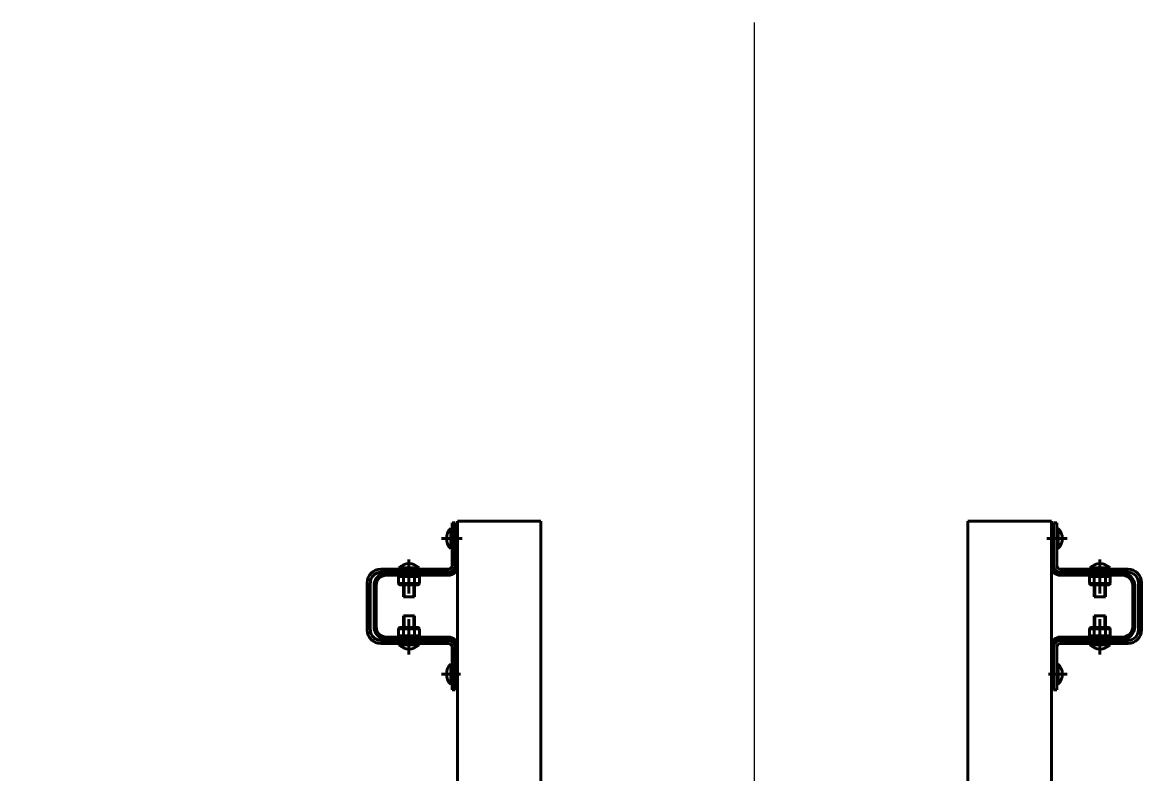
# Model space of a CAD drawing. Header units: millimetres. Extents: x 82 to 1107, y 39 to 638.
# Drawn here: x 1059.132 to 1060.745, y 111.187 to 112.27 of the extents above; entities that cross this region are included whole.
import ezdxf

# ---------------------------------------------------------------- set-up
doc = ezdxf.new("R2010")
doc.units = ezdxf.units.MM
doc.linetypes.add('CENTER2', pattern=[28.575, 19.05, -3.175, 3.175, -3.175])
for name, color, linetype, lineweight in [('axis', 40, 'CENTER2', 20), ('dim', 4, 'Continuous', 25), ('elevation', 250, 'Continuous', 40)]:
    doc.layers.add(name, color=color, linetype=linetype, lineweight=lineweight)
doc.styles.add('text-razm', font='simplex.shx', dxfattribs={"width": 0.6, "oblique": 15})
doc.dimstyles.new('razm-001', dxfattribs={"dimtxt": 3, "dimasz": 2.5, "dimexe": 1, "dimexo": 0, "dimgap": 1, "dimtad": 1, "dimdec": 0, "dimlfac": 100, "dimzin": 1, "dimtxsty": 'text-razm', "dimcen": 2.5, "dimclrd": 256, "dimclre": 256, "dimclrt": 7, "dimaunit": 1, "dimadec": 0, "dimazin": 2, "dimtfac": 1, "dimtdec": 0, "dimtmove": 0, "dimatfit": 3, "dimfxl": 1, "dimlwd": 20, "dimlwe": 20, "dimarcsym": 0})

# ---------------------------------------------------------------- blocks, each defined once
blk = doc.blocks.new('*D79')
at = {"layer": 'Defpoints', "color": 0, "transparency": 16777216}
for p in [(1060.1872, 107.0022), (1053.3433, 105.0064), (1060.1931, 105.0064)]:
    blk.add_point(p, dxfattribs=at)
at = {"layer": 'dim', "lineweight": 20, "transparency": 16777216}
for p, q in [((1053.3433, 109.5022), (1053.3433, 112.0022)), ((1060.1872, 107.0022), (1052.3433, 107.0022)), ((1053.3433, 107.0022), (1053.3433, 105.0064)), ((1060.1931, 105.0064), (1052.3433, 105.0064)), ((1053.3433, 102.5064), (1053.3433, 92.8128))]:
    blk.add_line(p, q, dxfattribs=at)
at = {"layer": 'dim', "transparency": 16777216}
for points in [[(1052.9267, 109.5022), (1053.76, 109.5022), (1053.3433, 107.0022)], [(1052.9267, 102.5064), (1053.76, 102.5064), (1053.3433, 105.0064)]]:
    blk.add_solid(points, dxfattribs=at)
at = {"layer": 'dim', "color": 7, "transparency": 16777216, "insert": (1050.8433, 96.4096), "char_height": 3, "attachment_point": 5, "rotation": 90, "style": 'text-razm'}
blk.add_mtext('200', dxfattribs=at)

msp = doc.modelspace()

# ---------------------------------------------------------------- linework, layer by layer
at = {"layer": 'axis'}
msp.add_line((1060.1872, 103.6395), (1060.1872, 112.2701), dxfattribs=at)
at = {"layer": 'elevation'}
for p, q in [((1059.7514, 111.5488), (1059.7559, 111.5488)), ((1059.7514, 111.5488), (1059.7514, 111.4872)), ((1059.7559, 111.5488), (1059.7559, 111.4872)), ((1059.7593, 111.5514), (1059.8795, 111.5514)), ((1059.7593, 111.5514), (1059.7593, 111.1456)), ((1059.8795, 111.5514), (1059.8795, 111.1456)), ((1060.6151, 111.5514), (1060.4948, 111.5514)), ((1060.4948, 111.5514), (1060.4948, 111.1456)), ((1060.6151, 111.5514), (1060.6151, 111.1456)), ((1060.6229, 111.5488), (1060.6184, 111.5488)), ((1060.6184, 111.5488), (1060.6184, 111.4872)), ((1060.6229, 111.5488), (1060.6229, 111.4872)), ((1059.7362, 111.5263), (1059.7659, 111.5263)), ((1059.7496, 111.5408), (1059.7496, 111.5118)), ((1059.7496, 111.5408), (1059.7514, 111.5408)), ((1059.7514, 111.5408), (1059.7514, 111.5118)), ((1059.7559, 111.5343), (1059.7593, 111.5343)), ((1060.6381, 111.5263), (1060.6085, 111.5263)), ((1060.6184, 111.5343), (1060.6151, 111.5343)), ((1060.6247, 111.5408), (1060.6229, 111.5408)), ((1060.6229, 111.5408), (1060.6229, 111.5118)), ((1060.6247, 111.5408), (1060.6247, 111.5118)), ((1059.7496, 111.5118), (1059.7514, 111.5118)), ((1059.7559, 111.5183), (1059.7593, 111.5183)), ((1059.7562, 111.5135), (1059.7593, 111.5135)), ((1059.7562, 111.4864), (1059.7562, 111.5135)), ((1059.7593, 111.4864), (1059.7593, 111.5135)), ((1060.6184, 111.5183), (1060.6151, 111.5183)), ((1060.6181, 111.5135), (1060.6151, 111.5135)), ((1060.6151, 111.4864), (1060.6151, 111.5135)), ((1060.6181, 111.4864), (1060.6181, 111.5135)), ((1060.6247, 111.5118), (1060.6229, 111.5118)), ((1059.6893, 111.4959), (1059.6893, 111.4655)), ((1059.6893, 111.4949), (1059.6893, 111.4469)), ((1060.6851, 111.4959), (1060.6851, 111.4655)), ((1060.6851, 111.4949), (1060.6851, 111.4469)), ((1059.6487, 111.4822), (1059.7464, 111.4822)), ((1059.6487, 111.4777), (1059.7464, 111.4777)), ((1059.7038, 111.4839), (1059.6747, 111.4839)), ((1059.6747, 111.4839), (1059.6747, 111.4822)), ((1059.7038, 111.4822), (1059.6747, 111.4822)), ((1059.6812, 111.4777), (1059.6812, 111.4764)), ((1059.6973, 111.4777), (1059.6973, 111.4764)), ((1059.7038, 111.4839), (1059.7038, 111.4822)), ((1060.7256, 111.4822), (1060.6279, 111.4822)), ((1060.7256, 111.4777), (1060.6279, 111.4777)), ((1060.6705, 111.4839), (1060.6996, 111.4839)), ((1060.6705, 111.4839), (1060.6705, 111.4822)), ((1060.6705, 111.4822), (1060.6996, 111.4822)), ((1060.677, 111.4777), (1060.677, 111.4764)), ((1060.6931, 111.4777), (1060.6931, 111.4764)), ((1060.6996, 111.4839), (1060.6996, 111.4822)), ((1059.6291, 111.4626), (1059.6291, 111.3945)), ((1059.6336, 111.4626), (1059.6336, 111.3945)), ((1059.657, 111.4764), (1059.7462, 111.4764)), ((1059.657, 111.4734), (1059.7462, 111.4734)), ((1059.6742, 111.4714), (1059.7043, 111.4714)), ((1059.6742, 111.4714), (1059.6742, 111.4614)), ((1059.7043, 111.4614), (1059.6742, 111.4614)), ((1059.6812, 111.4714), (1059.6812, 111.4614)), ((1059.6812, 111.4714), (1059.6812, 111.4614)), ((1059.6973, 111.4714), (1059.6973, 111.4614)), ((1059.6973, 111.4714), (1059.6973, 111.4614)), ((1059.7043, 111.4714), (1059.7043, 111.4614)), ((1060.7173, 111.4764), (1060.6281, 111.4764)), ((1060.7173, 111.4734), (1060.6281, 111.4734)), ((1060.7001, 111.4714), (1060.67, 111.4714)), ((1060.67, 111.4714), (1060.67, 111.4614)), ((1060.67, 111.4614), (1060.7001, 111.4614)), ((1060.677, 111.4714), (1060.677, 111.4614)), ((1060.677, 111.4714), (1060.677, 111.4614)), ((1060.6931, 111.4714), (1060.6931, 111.4614)), ((1060.6931, 111.4714), (1060.6931, 111.4614)), ((1060.7001, 111.4714), (1060.7001, 111.4614)), ((1060.7407, 111.4626), (1060.7407, 111.3945)), ((1060.7452, 111.4626), (1060.7452, 111.3945)), ((1059.639, 111.3992), (1059.639, 111.4584)), ((1059.642, 111.3992), (1059.642, 111.4584)), ((1059.6772, 111.4594), (1059.7013, 111.4594)), ((1059.6812, 111.4594), (1059.6812, 111.4421)), ((1059.6822, 111.4594), (1059.6822, 111.4421)), ((1059.6963, 111.4594), (1059.6963, 111.4421)), ((1059.6973, 111.4594), (1059.6973, 111.4421)), ((1060.6971, 111.4594), (1060.673, 111.4594)), ((1060.677, 111.4594), (1060.677, 111.4421)), ((1060.678, 111.4594), (1060.678, 111.4421)), ((1060.6921, 111.4594), (1060.6921, 111.4421)), ((1060.6931, 111.4594), (1060.6931, 111.4421)), ((1060.7323, 111.3992), (1060.7323, 111.4584)), ((1060.7353, 111.3992), (1060.7353, 111.4584)), ((1059.6973, 111.4421), (1059.6812, 111.4421)), ((1060.677, 111.4421), (1060.6931, 111.4421)), ((1059.6812, 111.415), (1059.6973, 111.415)), ((1059.6812, 111.3982), (1059.6812, 111.415)), ((1059.6822, 111.3982), (1059.6822, 111.415)), ((1059.6963, 111.3982), (1059.6963, 111.415)), ((1059.6973, 111.3982), (1059.6973, 111.415)), ((1060.6931, 111.415), (1060.677, 111.415)), ((1060.677, 111.3982), (1060.677, 111.415)), ((1060.678, 111.3982), (1060.678, 111.415)), ((1060.6921, 111.3982), (1060.6921, 111.415)), ((1060.6931, 111.3982), (1060.6931, 111.415)), ((1059.6742, 111.3962), (1059.7043, 111.3962)), ((1059.6742, 111.3962), (1059.6742, 111.3862)), ((1059.6772, 111.3982), (1059.7013, 111.3982)), ((1059.6812, 111.3962), (1059.6812, 111.3862)), ((1059.6812, 111.3862), (1059.6812, 111.3962)), ((1059.6893, 111.3622), (1059.6893, 111.4101)), ((1059.6893, 111.3982), (1059.6893, 111.3842)), ((1059.6973, 111.3962), (1059.6973, 111.3862)), ((1059.6973, 111.3862), (1059.6973, 111.3962)), ((1059.7043, 111.3962), (1059.7043, 111.3862)), ((1060.7001, 111.3962), (1060.67, 111.3962)), ((1060.67, 111.3962), (1060.67, 111.3862)), ((1060.6971, 111.3982), (1060.673, 111.3982)), ((1060.677, 111.3962), (1060.677, 111.3862)), ((1060.677, 111.3862), (1060.677, 111.3962)), ((1060.6851, 111.3622), (1060.6851, 111.4101)), ((1060.6851, 111.3982), (1060.6851, 111.3842)), ((1060.6931, 111.3962), (1060.6931, 111.3862)), ((1060.6931, 111.3862), (1060.6931, 111.3962)), ((1060.7001, 111.3962), (1060.7001, 111.3862)), ((1059.7462, 111.3842), (1059.657, 111.3842)), ((1059.7462, 111.3812), (1059.657, 111.3812)), ((1059.7043, 111.3862), (1059.6742, 111.3862)), ((1059.6812, 111.3794), (1059.6812, 111.3812)), ((1059.6893, 111.3931), (1059.6893, 111.3591)), ((1059.6973, 111.3794), (1059.6973, 111.3812)), ((1060.6281, 111.3842), (1060.7173, 111.3842)), ((1060.6281, 111.3812), (1060.7173, 111.3812)), ((1060.67, 111.3862), (1060.7001, 111.3862)), ((1060.677, 111.3794), (1060.677, 111.3812)), ((1060.6851, 111.3931), (1060.6851, 111.3591)), ((1060.6931, 111.3794), (1060.6931, 111.3812)), ((1059.6487, 111.3794), (1059.7464, 111.3794)), ((1059.6487, 111.3749), (1059.7464, 111.3749)), ((1059.6747, 111.3749), (1059.7038, 111.3749)), ((1059.6747, 111.3731), (1059.6747, 111.3749)), ((1059.6747, 111.3731), (1059.7038, 111.3731)), ((1059.7038, 111.3731), (1059.7038, 111.3749)), ((1059.7514, 111.3699), (1059.7514, 111.3083)), ((1059.7559, 111.3699), (1059.7559, 111.3083)), ((1059.7562, 111.3441), (1059.7562, 111.3712)), ((1059.7593, 111.3441), (1059.7593, 111.3712)), ((1060.6151, 111.3441), (1060.6151, 111.3712)), ((1060.6181, 111.3441), (1060.6181, 111.3712)), ((1060.6184, 111.3699), (1060.6184, 111.3083)), ((1060.6229, 111.3699), (1060.6229, 111.3083)), ((1060.7256, 111.3794), (1060.6279, 111.3794)), ((1060.7256, 111.3749), (1060.6279, 111.3749)), ((1060.6996, 111.3749), (1060.6705, 111.3749)), ((1060.6705, 111.3731), (1060.6705, 111.3749)), ((1060.6996, 111.3731), (1060.6705, 111.3731)), ((1060.6996, 111.3731), (1060.6996, 111.3749)), ((1059.7496, 111.3454), (1059.7496, 111.3163)), ((1059.7496, 111.3454), (1059.7514, 111.3454)), ((1059.7514, 111.3454), (1059.7514, 111.3163)), ((1059.7559, 111.3389), (1059.7593, 111.3389)), ((1059.7562, 111.3441), (1059.7593, 111.3441)), ((1060.6181, 111.3441), (1060.6151, 111.3441)), ((1060.6184, 111.3389), (1060.6151, 111.3389)), ((1060.6247, 111.3454), (1060.6229, 111.3454)), ((1060.6229, 111.3454), (1060.6229, 111.3163)), ((1060.6247, 111.3454), (1060.6247, 111.3163)), ((1059.7362, 111.3309), (1059.7636, 111.3309)), ((1059.7496, 111.3163), (1059.7514, 111.3163)), ((1059.7559, 111.3229), (1059.7593, 111.3229)), ((1060.6381, 111.3309), (1060.6108, 111.3309)), ((1060.6184, 111.3229), (1060.6151, 111.3229)), ((1060.6247, 111.3163), (1060.6229, 111.3163)), ((1059.7514, 111.3083), (1059.7559, 111.3083)), ((1060.6229, 111.3083), (1060.6184, 111.3083))]:
    msp.add_line(p, q, dxfattribs=at)
for centre, radius, start, end in [((1059.7634, 111.5263), 0.02, 133.5312, 226.4688), ((1060.6109, 111.5263), 0.02, 313.5312, 46.4688), ((1059.6487, 111.4626), 0.0195, 90, 180), ((1059.6487, 111.4626), 0.015, 90, 180), ((1059.6893, 111.4701), 0.02, 43.5312, 136.4688), ((1059.7462, 111.4864), 0.01, 270, 0), ((1059.7462, 111.4864), 0.013, 270, 0), ((1059.7464, 111.4872), 0.00501, 270, 0), ((1059.7464, 111.4872), 0.00952, 270, 0), ((1060.6281, 111.4864), 0.013, 180, 270), ((1060.6281, 111.4864), 0.01, 180, 270), ((1060.6279, 111.4872), 0.00952, 180, 270), ((1060.6279, 111.4872), 0.00501, 180, 270), ((1060.6851, 111.4701), 0.02, 43.5312, 136.4688), ((1060.7256, 111.4626), 0.0195, 0, 90), ((1060.7256, 111.4626), 0.015, 0, 90), ((1059.657, 111.4584), 0.018, 90, 180), ((1059.657, 111.4584), 0.015, 90, 180), ((1059.6777, 111.4694), 0.00404, 29.7449, 150.2551), ((1059.6777, 111.4634), 0.00404, 209.7449, 330.2551), ((1059.6893, 111.4564), 0.017, 61.9275, 118.0725), ((1059.6893, 111.4764), 0.017, 241.9275, 298.0725), ((1059.7008, 111.4694), 0.00404, 29.7449, 150.2551), ((1059.7008, 111.4634), 0.00404, 209.7449, 330.2551), ((1060.6735, 111.4694), 0.00404, 29.7449, 150.2551), ((1060.6735, 111.4634), 0.00404, 209.7449, 330.2551), ((1060.6851, 111.4564), 0.017, 61.9275, 118.0725), ((1060.6851, 111.4764), 0.017, 241.9275, 298.0725), ((1060.6966, 111.4694), 0.00404, 29.7449, 150.2551), ((1060.6966, 111.4634), 0.00404, 209.7449, 330.2551), ((1060.7173, 111.4584), 0.018, 0, 90), ((1060.7173, 111.4584), 0.015, 0, 90), ((1059.657, 111.3992), 0.018, 180, 270), ((1059.657, 111.3992), 0.015, 180, 270), ((1059.6777, 111.3942), 0.00404, 29.7449, 150.2551), ((1059.6893, 111.3812), 0.017, 61.9275, 118.0725), ((1059.7008, 111.3942), 0.00404, 29.7449, 150.2551), ((1060.6735, 111.3942), 0.00404, 29.7449, 150.2551), ((1060.6851, 111.3812), 0.017, 61.9275, 118.0725), ((1060.6966, 111.3942), 0.00404, 29.7449, 150.2551), ((1060.7173, 111.3992), 0.018, 270, 0), ((1060.7173, 111.3992), 0.015, 270, 0), ((1059.6487, 111.3945), 0.0195, 180, 270), ((1059.6487, 111.3945), 0.015, 180, 270), ((1059.6777, 111.3882), 0.00404, 209.7449, 330.2551), ((1059.6893, 111.4012), 0.017, 241.9275, 298.0725), ((1059.7008, 111.3882), 0.00404, 209.7449, 330.2551), ((1059.7462, 111.3712), 0.013, 0, 90), ((1059.7462, 111.3712), 0.01, 0, 90), ((1060.6281, 111.3712), 0.013, 90, 180), ((1060.6281, 111.3712), 0.01, 90, 180), ((1060.6735, 111.3882), 0.00404, 209.7449, 330.2551), ((1060.6851, 111.4012), 0.017, 241.9275, 298.0725), ((1060.6966, 111.3882), 0.00404, 209.7449, 330.2551), ((1060.7256, 111.3945), 0.015, 270, 0), ((1060.7256, 111.3945), 0.0195, 270, 0), ((1059.6893, 111.3869), 0.02, 223.5312, 316.4688), ((1059.7464, 111.3699), 0.00952, 0, 90), ((1059.7464, 111.3699), 0.00501, 0, 90), ((1060.6279, 111.3699), 0.00952, 90, 180), ((1060.6279, 111.3699), 0.00501, 90, 180), ((1060.6851, 111.3869), 0.02, 223.5312, 316.4688), ((1059.7634, 111.3309), 0.02, 133.5312, 226.4688), ((1060.6109, 111.3309), 0.02, 313.5312, 46.4688)]:
    msp.add_arc(centre, radius, start, end, dxfattribs=at)

# ---------------------------------------------------------------- dimensions: what is measured, and where the dimension line sits
at = {"layer": 'dim'}
dim = msp.add_linear_dim(base=(1053.3433, 105.0064), p1=(1060.1872, 107.0022), p2=(1060.1931, 105.0064), angle=90, dimstyle='razm-001', override={"dimrnd": 5}, dxfattribs=at)
dim.commit()
dim.dimension.update_dxf_attribs({"geometry": '*D79', "text_midpoint": (1053.3433, 96.4096), "dimtype": 160})

doc.saveas('drawing.dxf')
